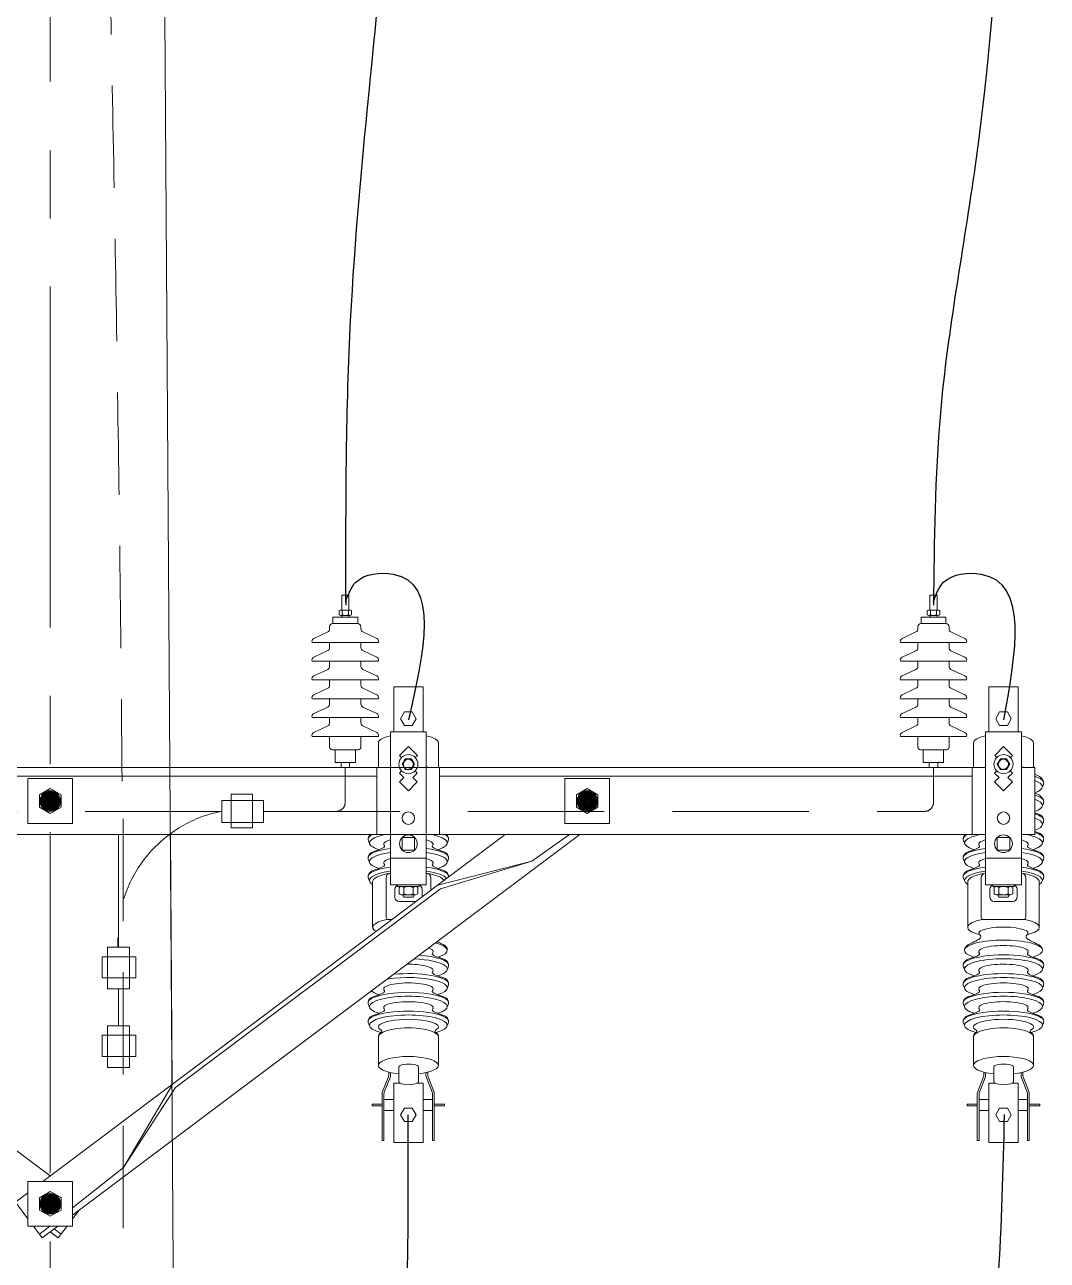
# Model space of a CAD drawing. Header units: millimetres. Extents: x 330554 to 656471, y 11007 to 130943.
# Drawn here: x 387454 to 388597, y 96923 to 98303 of the extents above; entities that cross this region are included whole.
import ezdxf

# ---------------------------------------------------------------- set-up
doc = ezdxf.new("R2010")
doc.units = ezdxf.units.MM
doc.header["$LTSCALE"] = 6
doc.linetypes.add('CENTER', pattern=[50.8, 31.75, -6.35, 6.35, -6.35])
doc.linetypes.add('DASHED', pattern=[19.05, 12.7, -6.35])
for name, color, linetype, lineweight in [('Co ban', 3, 'Continuous', 13), ('Duong day', 5, 'Continuous', 30), ('Net 0.15', 140, 'Continuous', 15), ('Truc', 6, 'Continuous', 9)]:
    doc.layers.add(name, color=color, linetype=linetype, lineweight=lineweight)

msp = doc.modelspace()

# ---------------------------------------------------------------- linework, layer by layer
at = {"layer": 'Co ban'}
for p, q in [((387866.677, 97563.275), (387866.678, 97513.069)), ((387899.537, 97563.275), (387866.677, 97563.275)), ((387899.537, 97513.069), (387899.537, 97563.275)), ((388531.627, 97563.289), (388531.627, 97513.083)), ((388564.486, 97563.289), (388531.627, 97563.289)), ((388564.486, 97513.083), (388564.486, 97563.289)), ((387874.447, 97527.812), (387878.777, 97535.312)), ((387878.777, 97535.312), (387887.437, 97535.312)), ((387887.437, 97535.312), (387891.767, 97527.812)), ((388539.396, 97527.826), (388543.726, 97535.326)), ((388543.726, 97535.326), (388552.387, 97535.326)), ((388552.387, 97535.326), (388556.717, 97527.826)), ((387878.777, 97520.312), (387874.447, 97527.812)), ((387887.437, 97520.312), (387878.777, 97520.312)), ((387891.767, 97527.812), (387887.437, 97520.312)), ((388543.726, 97520.326), (388539.396, 97527.826)), ((388552.387, 97520.326), (388543.726, 97520.326)), ((388556.717, 97527.826), (388552.387, 97520.326)), ((387863.107, 97513.069), (387903.107, 97513.07)), ((387863.107, 97513.069), (387903.107, 97513.07)), ((387863.107, 97507.069), (387863.107, 97513.069)), ((387863.108, 97446.197), (387863.107, 97512.164)), ((387903.107, 97513.07), (387903.107, 97507.07)), ((387903.107, 97512.164), (387903.107, 97497.572)), ((388528.057, 97513.083), (388568.057, 97513.083)), ((388528.057, 97513.083), (388568.057, 97513.083)), ((388528.057, 97507.083), (388528.057, 97513.083)), ((388528.057, 97446.211), (388528.057, 97512.177)), ((388568.057, 97513.083), (388568.057, 97507.083)), ((388568.057, 97512.177), (388568.057, 97497.585)), ((387849.607, 97500.69), (387849.608, 97473.298)), ((387883.217, 97496.574), (387873.318, 97486.674)), ((387893.117, 97486.675), (387883.217, 97496.574)), ((387903.109, 97342.164), (387903.107, 97497.572)), ((387916.607, 97500.69), (387916.608, 97473.298)), ((388514.557, 97500.703), (388514.557, 97473.312)), ((388548.167, 97496.588), (388538.267, 97486.688)), ((388558.066, 97486.688), (388548.167, 97496.588)), ((388568.057, 97342.177), (388568.057, 97497.585)), ((388581.557, 97500.703), (388581.557, 97473.312)), ((387873.318, 97486.674), (387875.525, 97484.468)), ((387876.179, 97476.976), (387879.643, 97482.976)), ((387879.644, 97470.976), (387876.179, 97476.976)), ((387879.643, 97482.976), (387886.572, 97482.976)), ((387886.572, 97482.976), (387890.036, 97476.976)), ((387890.036, 97476.976), (387886.572, 97470.976)), ((387890.799, 97484.357), (387893.117, 97486.675)), ((388538.267, 97486.688), (388540.474, 97484.482)), ((388541.128, 97476.99), (388544.592, 97482.99)), ((388544.592, 97470.99), (388541.128, 97476.99)), ((388544.592, 97482.99), (388551.521, 97482.99)), ((388551.521, 97482.99), (388554.985, 97476.99)), ((388554.985, 97476.99), (388551.521, 97470.99)), ((388555.748, 97484.37), (388558.066, 97486.688)), ((387875.57, 97469.438), (387873.208, 97467.076)), ((387873.208, 97467.076), (387878.158, 97462.127)), ((387878.158, 97462.127), (387873.208, 97457.177)), ((387886.572, 97470.976), (387879.644, 97470.976)), ((387888.058, 97462.127), (387893.007, 97467.077)), ((387893.007, 97457.177), (387888.058, 97462.127)), ((387893.007, 97467.077), (387890.645, 97469.439)), ((388540.519, 97469.452), (388538.157, 97467.09)), ((388538.157, 97467.09), (388543.107, 97462.141)), ((388543.107, 97462.141), (388538.157, 97457.191)), ((388551.521, 97470.99), (388544.592, 97470.99)), ((388553.006, 97462.141), (388557.956, 97467.09)), ((388557.956, 97457.191), (388553.006, 97462.141)), ((388557.956, 97467.09), (388555.594, 97469.452)), ((387873.208, 97457.177), (387883.108, 97447.278)), ((387883.108, 97447.278), (387893.007, 97457.177)), ((388538.157, 97457.191), (388548.057, 97447.291)), ((388548.057, 97447.291), (388557.956, 97457.191)), ((387863.108, 97446.197), (387863.109, 97342.164)), ((388528.057, 97446.211), (388528.057, 97342.177)), ((387890.108, 97395.071), (387876.108, 97395.071)), ((387876.108, 97395.071), (387876.108, 97381.071)), ((387890.108, 97381.071), (387890.108, 97395.071)), ((388555.057, 97395.085), (388541.057, 97395.085)), ((388541.057, 97395.085), (388541.057, 97381.085)), ((388555.057, 97381.085), (388555.057, 97395.085)), ((387876.108, 97381.071), (387890.108, 97381.071)), ((388541.057, 97381.085), (388555.057, 97381.085)), ((387903.108, 97372.164), (387863.108, 97372.164)), ((388568.057, 97372.177), (388528.057, 97372.177)), ((387858.109, 97307.07), (387858.109, 97350.07)), ((387908.109, 97350.07), (387908.109, 97335.921)), ((388523.057, 97307.084), (388523.057, 97350.084)), ((388573.057, 97350.084), (388573.057, 97307.084)), ((387843.129, 97295.059), (387843.129, 97345.222)), ((387903.109, 97342.164), (387863.109, 97342.164)), ((387867.815, 97337.056), (387867.815, 97328.728)), ((387871.109, 97342.164), (387895.109, 97342.164)), ((387871.109, 97340.164), (387871.109, 97342.164)), ((387895.109, 97340.164), (387871.109, 97340.164)), ((387872.716, 97339.257), (387872.717, 97332.07)), ((387893.403, 97342.057), (387872.815, 97342.057)), ((387890.903, 97340.164), (387875.315, 97340.164)), ((387877.913, 97339.257), (387877.913, 97332.071)), ((387888.305, 97339.257), (387888.305, 97332.071)), ((387893.501, 97339.257), (387893.501, 97332.071)), ((387895.109, 97342.164), (387895.109, 97340.164)), ((387898.403, 97328.728), (387898.403, 97337.057)), ((388508.077, 97295.073), (388508.077, 97345.236)), ((388568.057, 97342.177), (388528.057, 97342.177)), ((388532.763, 97337.07), (388532.763, 97328.741)), ((388536.057, 97342.177), (388560.057, 97342.177)), ((388536.057, 97340.177), (388536.057, 97342.177)), ((388560.057, 97340.177), (388536.057, 97340.177)), ((388537.664, 97339.271), (388537.664, 97332.084)), ((388558.35, 97342.07), (388537.763, 97342.07)), ((388555.851, 97340.177), (388540.262, 97340.177)), ((388542.86, 97339.271), (388542.86, 97332.084)), ((388553.253, 97339.271), (388553.253, 97332.084)), ((388558.449, 97339.271), (388558.449, 97332.084)), ((388560.057, 97342.177), (388560.057, 97340.177)), ((388563.35, 97328.741), (388563.35, 97337.07)), ((388588.036, 97295.073), (388588.036, 97346.039)), ((387867.815, 97330.69), (387867.815, 97328.728)), ((387872.815, 97323.728), (387891.851, 97323.728)), ((387890.903, 97331.164), (387875.315, 97331.164)), ((387877.109, 97329.755), (387877.109, 97331.164)), ((387877.109, 97329.755), (387878.309, 97328.555)), ((387887.909, 97328.555), (387878.309, 97328.555)), ((387889.109, 97329.755), (387887.909, 97328.555)), ((387889.109, 97331.164), (387889.109, 97329.755)), ((387898.403, 97328.728), (387898.403, 97330.69)), ((388532.763, 97330.703), (388532.763, 97328.741)), ((388537.763, 97323.741), (388558.35, 97323.741)), ((388555.851, 97331.177), (388540.262, 97331.177)), ((388542.057, 97329.769), (388542.057, 97331.177)), ((388542.057, 97329.769), (388543.257, 97328.569)), ((388552.857, 97328.569), (388543.257, 97328.569)), ((388554.057, 97329.769), (388552.857, 97328.569)), ((388554.057, 97331.177), (388554.057, 97329.769)), ((388563.35, 97328.741), (388563.35, 97330.703)), ((387865.005, 97303.592), (387859.516, 97303.592)), ((388571.649, 97303.606), (388524.464, 97303.606)), ((387849.61, 97172.367), (387849.61, 97140.459)), ((387916.61, 97172.368), (387916.61, 97140.46)), ((388514.557, 97172.381), (388514.557, 97140.473)), ((388581.557, 97172.381), (388581.557, 97140.473)), ((387863.112, 97132.353), (387861.117, 97132.819)), ((387861.117, 97132.819), (387861.117, 97129.57)), ((387863.112, 97129.571), (387863.112, 97132.353)), ((387872.339, 97122.085), (387872.339, 97138.837)), ((387894.261, 97138.837), (387894.261, 97122.085)), ((387902.728, 97132.353), (387904.723, 97132.819)), ((387902.728, 97129.572), (387902.728, 97132.353)), ((387904.723, 97132.819), (387904.723, 97129.571)), ((388528.059, 97132.367), (388526.063, 97132.833)), ((388526.063, 97132.833), (388526.063, 97129.584)), ((388528.059, 97129.585), (388528.059, 97132.367)), ((388537.285, 97122.099), (388537.285, 97138.851)), ((388559.207, 97138.851), (388559.207, 97122.099)), ((388567.674, 97132.367), (388569.669, 97132.833)), ((388567.674, 97129.585), (388567.674, 97132.367)), ((388569.669, 97132.833), (388569.669, 97129.584)), ((387860.767, 97127.732), (387854.333, 97111.463)), ((387856.189, 97110.728), (387862.622, 97126.997)), ((387866.681, 97120.748), (387866.681, 97054.402)), ((387873.373, 97120.748), (387866.681, 97120.748)), ((387899.54, 97120.748), (387893.227, 97120.748)), ((387899.541, 97054.402), (387899.54, 97120.748)), ((387909.652, 97110.729), (387903.218, 97126.997)), ((387905.074, 97127.732), (387911.507, 97111.464)), ((388525.713, 97127.746), (388519.279, 97111.477)), ((388521.134, 97110.742), (388527.568, 97127.011)), ((388531.627, 97120.762), (388531.627, 97054.416)), ((388538.319, 97120.762), (388531.627, 97120.762)), ((388564.486, 97120.762), (388558.173, 97120.762)), ((388564.486, 97054.416), (388564.486, 97120.762)), ((388574.598, 97110.742), (388568.164, 97127.011)), ((388570.02, 97127.746), (388576.453, 97111.477)), ((387853.843, 97108.889), (387853.843, 97056.716)), ((387855.839, 97056.716), (387855.838, 97108.89)), ((387855.838, 97102.555), (387866.681, 97102.555)), ((387855.838, 97090.099), (387855.838, 97102.555)), ((387910.002, 97102.555), (387899.54, 97102.555)), ((387910.003, 97056.716), (387910.002, 97108.89)), ((387910.003, 97090.099), (387910.002, 97102.555)), ((387911.998, 97108.889), (387911.998, 97056.716)), ((388518.789, 97108.903), (388518.789, 97056.73)), ((388520.784, 97056.73), (388520.784, 97108.904)), ((388520.784, 97102.569), (388531.627, 97102.569)), ((388520.784, 97090.113), (388520.784, 97102.569)), ((388574.948, 97102.569), (388564.486, 97102.569)), ((388574.948, 97056.73), (388574.948, 97108.904)), ((388574.948, 97090.113), (388574.948, 97102.569)), ((388576.944, 97108.903), (388576.944, 97056.73)), ((387842.617, 97095.33), (387842.617, 97097.323)), ((387842.617, 97097.323), (387853.843, 97097.323)), ((387853.843, 97095.33), (387842.617, 97095.33)), ((387866.681, 97090.099), (387855.838, 97090.099)), ((387874.451, 97085.285), (387878.781, 97092.785)), ((387878.781, 97092.785), (387887.441, 97092.785)), ((387887.441, 97092.785), (387891.771, 97085.285)), ((387899.541, 97090.099), (387910.003, 97090.099)), ((387923.604, 97097.324), (387911.998, 97097.324)), ((387911.998, 97095.331), (387923.604, 97095.331)), ((387923.604, 97095.331), (387923.604, 97097.324)), ((388507.563, 97095.344), (388507.563, 97097.337)), ((388507.563, 97097.337), (388518.789, 97097.337)), ((388518.789, 97095.344), (388507.563, 97095.344)), ((388531.627, 97090.113), (388520.784, 97090.113)), ((388539.396, 97085.299), (388543.726, 97092.799)), ((388543.726, 97092.799), (388552.387, 97092.799)), ((388552.387, 97092.799), (388556.717, 97085.299)), ((388564.486, 97090.113), (388574.948, 97090.113)), ((388588.55, 97097.337), (388576.944, 97097.337)), ((388576.944, 97095.344), (388588.55, 97095.344)), ((388588.55, 97095.344), (388588.55, 97097.337)), ((387878.781, 97077.785), (387874.451, 97085.285)), ((387887.441, 97077.785), (387878.781, 97077.785)), ((387891.771, 97085.285), (387887.441, 97077.785)), ((388543.726, 97077.799), (388539.396, 97085.299)), ((388552.387, 97077.799), (388543.726, 97077.799)), ((388556.717, 97085.299), (388552.387, 97077.799)), ((387853.843, 97056.716), (387855.839, 97056.716)), ((387866.681, 97054.402), (387899.541, 97054.402)), ((387911.998, 97056.716), (387910.003, 97056.716)), ((388518.789, 97056.73), (388520.784, 97056.73)), ((388531.627, 97054.416), (388564.486, 97054.416)), ((388576.944, 97056.73), (388574.948, 97056.73))]:
    msp.add_line(p, q, dxfattribs=at)
for points in [[(387816.546, 97649.175), (387816.546, 97665.921), (387808.602, 97665.921), (387808.602, 97649.175)], [(388473.82, 97649.173), (388473.82, 97665.918), (388465.876, 97665.918), (388465.876, 97649.173)], [(387826.455, 97634.089), (387826.455, 97641.366), (387798.693, 97641.366), (387798.693, 97634.089)], [(387817.77, 97649.175), (387807.378, 97649.175)], [(387817.77, 97643.175), (387807.378, 97643.175)], [(387808.602, 97643.175), (387808.602, 97641.366), (387816.546, 97641.366), (387816.546, 97643.175)], [(387809.11, 97643.71), (387809.11, 97648.641)], [(387816.038, 97643.71), (387816.038, 97648.641)], [(388483.729, 97634.086), (388483.729, 97641.364), (388455.967, 97641.364), (388455.967, 97634.086)], [(388475.044, 97649.173), (388464.652, 97649.173)], [(388475.044, 97643.173), (388464.652, 97643.173)], [(388465.876, 97643.173), (388465.876, 97641.364), (388473.82, 97641.364), (388473.82, 97643.173)], [(388466.384, 97643.707), (388466.384, 97648.638)], [(388473.312, 97643.707), (388473.312, 97648.638)], [(387798.089, 97493.116), (387798.727, 97493.116)], [(388455.362, 97493.113), (388456, 97493.113)], [(387375.571, 97463.657), (387847.954, 97463.657)], [(388528.057, 97473.312), (387375.636, 97473.312)], [(387847.916, 97473.315), (387847.916, 97398.315)], [(387847.954, 97473.312), (387847.954, 97398.312)], [(387917.954, 97473.312), (387917.954, 97398.312)], [(387917.954, 97463.657), (388513.057, 97463.657)], [(387917.997, 97473.315), (387917.998, 97398.315)], [(388513.057, 97398.312), (388513.057, 97473.312)], [(388568.057, 97398.329), (388582.946, 97398.329), (388582.946, 97473.329), (388568.057, 97473.329)], [(387482.946, 97017.062), (386974.59, 97398.329)], [(387375.134, 97398.312), (388528.057, 97398.312)], [(387474.613, 97010.812), (387991.302, 97398.329)], [(388074.635, 97398.329), (387507.946, 96973.312)], [(388063.118, 97398.329), (388020.934, 97368.495)], [(387915.946, 97341.812), (388020.934, 97368.495), (387918.946, 97337.812), (387622.946, 97115.812), (387564.934, 97026.495), (387619.946, 97119.812)], [(387507.946, 96981.212), (387564.934, 97026.495)], [(387457.946, 96969.145), (387443.946, 96987.812), (387457.946, 96998.312)], [(387507.946, 96969.145), (387515.089, 96978.669)], [(387491.279, 96960.812), (387473.946, 96947.812), (387464.196, 96960.812)], [(387470.946, 96951.812), (387482.272, 96960.812)], [(387482.946, 96954.562), (387491.946, 96947.812), (387501.696, 96960.812)], [(387494.946, 96951.812), (387487.339, 96957.857)]]:
    msp.add_lwpolyline(points, dxfattribs=at)
for points in [[(387805.646, 97643.71, 0.30850374), (387809.11, 97643.71, 0.15425187), (387816.038, 97643.71, 0.30850374), (387819.502, 97643.71), (387819.502, 97648.641, 0.30850374), (387816.038, 97648.641, 0.15425187), (387809.11, 97648.641, 0.30850374), (387805.646, 97648.641)], [(388462.92, 97643.707, 0.30850374), (388466.384, 97643.707, 0.15425187), (388473.312, 97643.707, 0.30850374), (388476.776, 97643.707), (388476.776, 97648.638, 0.30850374), (388473.312, 97648.638, 0.15425187), (388466.384, 97648.638, 0.30850374), (388462.92, 97648.638)], [(387826.455, 97634.089, -0.41421356), (387830.055, 97630.489), (387830.055, 97628.062, 0.29147342), (387832.134, 97624.799), (387847.695, 97617.543, -0.38547249), (387849.571, 97613.089), (387775.577, 97613.088, -0.38547249), (387777.453, 97617.542), (387793.014, 97624.799, 0.29147342), (387795.093, 97628.062), (387795.093, 97630.489, -0.41421356), (387798.693, 97634.089)], [(388483.729, 97634.086, -0.41421356), (388487.329, 97630.486), (388487.329, 97628.059, 0.29147342), (388489.408, 97624.796), (388504.97, 97617.54, -0.38547249), (388506.845, 97613.086), (388432.851, 97613.086, -0.38547249), (388434.727, 97617.54), (388450.288, 97624.796, 0.29147342), (388452.367, 97628.059), (388452.367, 97630.486, -0.41421356), (388455.967, 97634.086)], [(387827.062, 97493.116, 0.41421356), (387830.062, 97496.116), (387830.061, 97508.089), (387795.088, 97508.089), (387795.089, 97496.116, 0.41421356), (387798.089, 97493.116)], [(388484.335, 97493.113, 0.41421356), (388487.335, 97496.113), (388487.335, 97508.086), (388452.362, 97508.086), (388452.362, 97496.113, 0.41421356), (388455.362, 97493.113)]]:
    msp.add_lwpolyline(points, format="xyb", close=True, dxfattribs=at)
for points in [[(387830.055, 97613.089), (387830.055, 97607.062, 0.29147342), (387832.134, 97603.799), (387847.696, 97596.543, -0.38547249), (387849.572, 97592.089), (387775.577, 97592.088, -0.38547249), (387777.453, 97596.542), (387793.014, 97603.799, 0.29147342), (387795.093, 97607.062), (387795.093, 97613.089)], [(388487.329, 97613.086), (388487.329, 97607.059, 0.29147342), (388489.408, 97603.796), (388504.97, 97596.54, -0.38547249), (388506.845, 97592.086), (388432.851, 97592.086, -0.38547249), (388434.727, 97596.54), (388450.288, 97603.796, 0.29147342), (388452.367, 97607.059), (388452.367, 97613.086)], [(387830.056, 97592.089), (387830.056, 97586.062, 0.29147342), (387832.134, 97582.799), (387847.696, 97575.543, -0.38547249), (387849.572, 97571.089), (387775.577, 97571.088, -0.38547249), (387777.453, 97575.542), (387793.014, 97582.799, 0.29147342), (387795.093, 97586.062), (387795.093, 97592.089)], [(388487.329, 97592.086), (388487.329, 97586.059, 0.29147342), (388489.408, 97582.796), (388504.97, 97575.54, -0.38547249), (388506.845, 97571.086), (388432.851, 97571.086, -0.38547249), (388434.727, 97575.54), (388450.288, 97582.796, 0.29147342), (388452.367, 97586.059), (388452.367, 97592.086)], [(387830.056, 97571.089), (387830.056, 97565.062, 0.29147342), (387832.134, 97561.799), (387847.696, 97554.543, -0.38547249), (387849.572, 97550.089), (387775.577, 97550.088, -0.38547249), (387777.453, 97554.542), (387793.015, 97561.799, 0.29147342), (387795.093, 97565.062), (387795.093, 97571.089)], [(388487.329, 97571.086), (388487.329, 97565.059, 0.29147342), (388489.408, 97561.796), (388504.97, 97554.54, -0.38547249), (388506.845, 97550.086), (388432.851, 97550.086, -0.38547249), (388434.727, 97554.54), (388450.288, 97561.796, 0.29147342), (388452.367, 97565.059), (388452.367, 97571.086)], [(387830.056, 97550.089), (387830.056, 97544.062, 0.29147342), (387832.135, 97540.799), (387847.696, 97533.543, -0.38547249), (387849.572, 97529.089), (387775.578, 97529.088, -0.38547249), (387777.453, 97533.542), (387793.015, 97540.799, 0.29147342), (387795.093, 97544.062), (387795.093, 97550.089)], [(388487.329, 97550.086), (388487.329, 97544.059, 0.29147342), (388489.408, 97540.796), (388504.97, 97533.54, -0.38547249), (388506.845, 97529.086), (388432.851, 97529.086, -0.38547249), (388434.727, 97533.54), (388450.288, 97540.796, 0.29147342), (388452.367, 97544.059), (388452.367, 97550.086)], [(387830.056, 97529.089), (387830.056, 97523.062, 0.29147342), (387832.135, 97519.799), (387847.696, 97512.543, -0.38547249), (387849.572, 97508.089), (387775.578, 97508.088, -0.38547249), (387777.453, 97512.542), (387793.015, 97519.799, 0.29147342), (387795.094, 97523.062), (387795.093, 97529.089)], [(388487.329, 97529.086), (388487.329, 97523.059, 0.29147342), (388489.408, 97519.796), (388504.97, 97512.54, -0.38547249), (388506.845, 97508.086), (388432.851, 97508.086, -0.38547249), (388434.727, 97512.54), (388450.288, 97519.796, 0.29147342), (388452.367, 97523.059), (388452.367, 97529.086)]]:
    msp.add_lwpolyline(points, format="xyb", dxfattribs=at)
for points in [[(387801.202, 97478.777), (387823.949, 97478.777), (387823.949, 97493.116), (387801.201, 97493.116)], [(388458.475, 97478.774), (388481.222, 97478.774), (388481.222, 97493.113), (388458.475, 97493.113)], [(387807.815, 97473.314), (387817.335, 97473.315), (387817.335, 97478.777), (387807.815, 97478.777)], [(388465.088, 97473.312), (388474.608, 97473.312), (388474.608, 97478.774), (388465.088, 97478.774)], [(387507.946, 97410.812), (387457.946, 97410.812), (387457.946, 97460.812), (387507.946, 97460.812)], [(388057.946, 97410.829), (388107.946, 97410.829), (388107.946, 97460.829), (388057.946, 97460.829)], [(387482.946, 97449.668), (387494.946, 97442.74), (387494.946, 97428.884), (387482.946, 97421.955), (387470.946, 97428.884), (387470.946, 97442.74)], [(388082.946, 97449.685), (388070.946, 97442.757), (388070.946, 97428.901), (388082.946, 97421.972), (388094.946, 97428.901), (388094.946, 97442.757)], [(387674.502, 97436.552), (387721.042, 97436.552), (387721.042, 97411.91), (387674.502, 97411.91)], [(387708.729, 97405.993), (387708.729, 97443.543), (387685.046, 97443.543), (387685.046, 97405.993)], [(387571.563, 97272.472), (387571.563, 97225.932), (387546.92, 97225.932), (387546.92, 97272.472)], [(387541.003, 97238.245), (387578.553, 97238.245), (387578.553, 97261.927), (387541.003, 97261.927)], [(387571.563, 97184.824), (387571.563, 97138.284), (387546.92, 97138.284), (387546.92, 97184.824)], [(387541.003, 97150.598), (387578.553, 97150.598), (387578.553, 97174.28), (387541.003, 97174.28)], [(387457.946, 96960.829), (387507.946, 96960.829), (387507.946, 97010.829), (387457.946, 97010.829)], [(387457.946, 96960.812), (387507.946, 96960.812), (387507.946, 97010.812), (387457.946, 97010.812)], [(387482.946, 96999.685), (387470.946, 96992.757), (387470.946, 96978.901), (387482.946, 96971.972), (387494.946, 96978.901), (387494.946, 96992.757)], [(387482.946, 96999.668), (387470.946, 96992.74), (387470.946, 96978.884), (387482.946, 96971.955), (387494.946, 96978.884), (387494.946, 96992.74)]]:
    msp.add_lwpolyline(points, close=True, dxfattribs=at)
at = {"layer": 'Co ban', "const_width": 10.75}
for points in [[(387477.321, 97435.812, 1), (387488.571, 97435.812, 1)], [(387477.329, 97435.795, 1), (387488.579, 97435.795, 1)], [(388077.321, 97435.829, 1), (388088.571, 97435.829, 1)], [(388088.571, 97435.812, -1), (388077.321, 97435.812, -1)], [(387477.321, 96985.829, 1), (387488.571, 96985.829, 1)], [(387477.321, 96985.812, 1), (387488.571, 96985.812, 1)], [(387477.321, 96985.812, 1), (387488.571, 96985.812, 1)]]:
    msp.add_lwpolyline(points, format="xyb", close=True, dxfattribs=at)
at = {"layer": 'Co ban'}
for centre, radius in [((387883.108, 97476.976), 10.66), ((387883.108, 97476.976), 6), ((388548.057, 97476.99), 10.66), ((388548.057, 97476.99), 6), ((387482.946, 97435.812), 11.532), ((388082.946, 97435.829), 11.532), ((387883.108, 97416.655), 7), ((388548.057, 97416.668), 7), ((387883.108, 97388.071), 9.899), ((388548.057, 97388.085), 9.899), ((387482.946, 96985.829), 11.532), ((387482.946, 96985.812), 11.532)]:
    msp.add_circle(centre, radius, dxfattribs=at)
for centre, radius, start, end in [((387883.108, 97476.976), 5.534, 270.000462, 180.000462), ((388548.057, 97476.99), 5.534, 270, 180), ((387863.109, 97350.07), 5, 90.000462, 180.000462), ((387903.109, 97350.07), 5, 0.000462, 90.000462), ((388528.057, 97350.084), 5, 90, 180), ((388568.057, 97350.084), 5, 0, 90), ((387872.815, 97337.057), 5, 90.000462, 180.000462), ((387875.315, 97335.989), 4.175, 51.516104, 128.484819), ((387883.109, 97324.824), 15.339, 70.200094, 109.800829), ((387890.903, 97335.989), 4.175, 51.516104, 128.484819), ((387893.403, 97337.057), 5, 0.000462, 90.000462), ((388537.763, 97337.07), 5, 90, 180), ((388540.262, 97336.002), 4.175, 51.515643, 128.484357), ((388548.057, 97324.838), 15.339, 70.199633, 109.800367), ((388555.851, 97336.002), 4.175, 51.515643, 128.484357), ((388558.35, 97337.07), 5, 0, 90), ((387872.815, 97328.728), 5, 180.000462, 270.000462), ((387875.315, 97335.339), 4.175, 231.516104, 308.484819), ((387883.109, 97346.503), 15.339, 250.200094, 289.800829), ((387890.903, 97335.339), 4.175, 231.516104, 308.484819), ((387893.403, 97328.728), 5, 359.003167, 0.000462), ((388537.763, 97328.741), 5, 180, 270), ((388540.262, 97335.352), 4.175, 231.515643, 308.484357), ((388548.057, 97346.517), 15.339, 250.199633, 289.800367), ((388555.851, 97335.352), 4.175, 231.515643, 308.484357), ((388558.35, 97328.741), 5, 270, 0), ((387863.109, 97307.07), 5, 180.000462, 224.063669), ((388528.057, 97307.084), 5, 180, 224.063208), ((388568.057, 97307.084), 5, 315.936792, 0), ((387856.117, 97129.57), 5, 338.423476, 0.000462), ((387856.112, 97129.571), 7, 338.423476, 0.000462), ((387909.728, 97129.572), 7, 180.000462, 201.577447), ((387909.723, 97129.571), 5, 180.000462, 201.577447), ((388521.063, 97129.584), 5, 338.423015, 0), ((388521.059, 97129.585), 7, 338.423015, 0), ((388574.674, 97129.585), 7, 180, 201.576985), ((388574.669, 97129.584), 5, 180, 201.576985), ((387860.843, 97108.889), 7, 158.423476, 180.000462), ((387860.838, 97108.89), 5, 158.423476, 180.000462), ((387905.002, 97108.89), 5, 0.000462, 21.577447), ((387904.998, 97108.889), 7, 0.000462, 21.577447), ((388525.789, 97108.903), 7, 158.423015, 180), ((388525.784, 97108.904), 5, 158.423015, 180), ((388569.948, 97108.904), 5, 0, 21.576985), ((388569.944, 97108.903), 7, 0, 21.576985)]:
    msp.add_arc(centre, radius, start, end, dxfattribs=at)
for centre, major_axis, ratio, start_param in [((387883.107, 97500.69), (-33.5, 0), 0.29850746, 5.35216394), ((388548.057, 97500.703), (-33.5, 0), 0.29850746, 5.35216394), ((387883.3, 97122.085), (10.961, 0), 0.28759509, 3.14159265), ((388548.246, 97122.099), (10.961, 0), 0.28759509, 3.14159265)]:
    msp.add_ellipse(centre, major_axis=major_axis, ratio=ratio, start_param=start_param, end_param=6.28318531, dxfattribs=at)
at = {"layer": 'Co ban', "extrusion": (0, 0, -1)}
for centre, major_axis, ratio, start_param, end_param in [((387883.107, 97500.69), (33.5, 0), 0.29850746, 5.35216394, 6.28318531), ((388548.057, 97500.703), (33.5, 0), 0.29850746, 5.35216394, 6.28318531), ((387883.108, 97466.066), (33.5, 0), 0.29850746, 5.35216394, 5.47474841), ((388548.057, 97466.08), (33.5, 0), 0.29850746, 5.35216394, 5.47474841), ((388548.057, 97456.196), (45, 0), 0.25555556, 5.60351149, 6.28318531), ((388548.057, 97451.813), (43.5, 0), 0.26436782, 5.64738666, 6.91898395), ((388548.057, 97435.278), (45, 0), 0.25555556, 5.60351149, 6.28318531), ((388548.057, 97430.895), (43.5, 0), 0.26436782, 5.64738666, 6.91898395), ((388548.057, 97414.36), (45, 0), 0.25555556, 5.60351149, 6.28318531), ((388548.057, 97409.977), (43.5, 0), 0.26436782, 5.64738666, 6.91898395), ((387883.108, 97393.429), (45, 0), 0.25555556, 3.14159265, 3.5788162), ((387883.108, 97389.045), (43.5, 0), 0.26436782, 2.4221148, 4.07659179), ((387883.108, 97387.99), (27.5, 0), 0.23636364, 3.14159265, 3.89804904), ((387883.108, 97387.99), (27.5, 0), 0.23636364, 5.52672892, 6.28318531), ((387883.108, 97389.045), (43.5, 0), 0.26436782, 5.34818617, 7.00266316), ((387883.108, 97393.429), (45, 0), 0.25555556, 5.8443358, 6.28318531), ((388548.057, 97393.442), (45, 0), 0.25555556, 3.14159265, 3.5788162), ((388548.057, 97389.059), (43.5, 0), 0.26436782, 2.4221148, 4.07659179), ((388548.057, 97388.004), (27.5, 0), 0.23636364, 3.14159265, 3.89804904), ((388548.057, 97388.004), (27.5, 0), 0.23636364, 5.52672892, 6.28318531), ((388548.057, 97389.059), (43.5, 0), 0.26436782, 5.34818617, 7.00266316), ((388548.057, 97393.442), (45, 0), 0.25555556, 5.60351149, 6.28318531), ((387883.109, 97368.127), (43.5, 0), 0.26436782, 2.4221148, 4.23465267), ((387883.108, 97372.511), (45, 0), 0.25555556, 3.14159265, 4.25183499), ((387883.108, 97372.511), (45, 0), 0.25555556, 5.17294297, 6.28318531), ((387883.109, 97368.127), (43.5, 0), 0.26436782, 5.19012529, 7.00266316), ((388548.057, 97368.141), (43.5, 0), 0.26436782, 2.4221148, 4.23465267), ((388548.057, 97372.525), (45, 0), 0.25555556, 3.14159265, 4.25183499), ((388548.057, 97372.525), (45, 0), 0.25555556, 5.17294297, 6.28318531), ((388548.057, 97368.141), (43.5, 0), 0.26436782, 5.19012529, 7.00266316), ((387883.109, 97367.072), (27.5, 0), 0.23636364, 3.14159265, 3.89804904), ((387883.109, 97367.072), (27.5, 0), 0.23636364, 5.52672892, 6.28318531), ((388548.057, 97367.086), (27.5, 0), 0.23636364, 3.14159265, 3.89804904), ((388548.057, 97367.086), (27.5, 0), 0.23636364, 5.52672892, 6.28318531), ((387883.109, 97347.209), (43.5, 0), 0.26436782, 2.73652563, 4.23465267), ((387883.109, 97351.593), (45, 0), 0.25555556, 3.14159265, 4.25183499), ((387883.109, 97345.676), (40, 0), 0.275, 3.10981504, 4.1887902), ((387883.109, 97351.593), (45, 0), 0.25555556, 5.17294297, 6.28318531), ((387883.109, 97347.209), (43.5, 0), 0.26436782, 5.19012529, 6.10315476), ((387883.109, 97345.676), (40, 0), 0.275, 5.23598776, 6.16580105), ((388548.057, 97347.223), (43.5, 0), 0.26436782, 2.73652563, 4.23465267), ((388548.057, 97351.607), (45, 0), 0.25555556, 3.14159265, 4.25183499), ((388548.057, 97345.69), (40, 0), 0.275, 3.10981504, 4.1887902), ((388548.057, 97351.607), (45, 0), 0.25555556, 5.17294297, 6.28318531), ((388548.057, 97347.223), (43.5, 0), 0.26436782, 5.19012529, 6.68825233), ((388548.057, 97345.69), (40, 0), 0.275, 5.23598776, 6.31496292), ((387883.109, 97294.71), (39.973, 0), 0.27533574, 2.70268023, 4.08101872), ((388548.057, 97294.723), (39.973, 0), 0.27533574, 2.30766621, 4.08101872), ((388548.057, 97288.073), (27.5, 0), 0.25454545, 2.92558649, 6.49919147), ((388548.057, 97294.723), (39.973, 0), 0.27533574, 5.34375924, 7.11711175), ((388548.057, 97269.014), (43.5, 0), 0.26436782, 2.4221148, 7.00266316), ((387883.109, 97267.945), (27.5, 0), 0.23636364, 5.67860579, 6.28318531), ((387883.109, 97269), (43.5, 0), 0.26436782, 5.47838689, 7.00266316), ((388548.057, 97267.959), (27.5, 0), 0.23636364, 3.14159265, 6.28318531), ((387883.109, 97247.027), (27.5, 0), 0.23636364, 4.65641814, 6.28318531), ((387883.109, 97248.082), (43.5, 0), 0.26436782, 4.85965255, 7.00266316), ((387883.109, 97252.466), (45, 0), 0.25555556, 4.97891242, 6.28318531), ((388548.057, 97248.096), (43.5, 0), 0.26436782, 2.4221148, 7.00266316), ((388548.057, 97252.48), (45, 0), 0.25555556, 3.14159265, 6.28318531), ((388548.057, 97247.041), (27.5, 0), 0.23636364, 3.14159265, 6.28318531), ((387883.11, 97227.165), (43.5, 0), 0.26436782, 4.13201973, 7.00266316), ((387883.11, 97231.548), (45, 0), 0.25555556, 4.33516837, 6.28318531), ((388548.057, 97227.178), (43.5, 0), 0.26436782, 2.4221148, 7.00266316), ((388548.057, 97231.562), (45, 0), 0.25555556, 3.14159265, 6.28318531), ((387883.11, 97226.109), (27.5, 0), 0.23636364, 3.14159265, 6.28318531), ((388548.057, 97226.123), (27.5, 0), 0.23636364, 3.14159265, 6.28318531), ((387883.11, 97206.247), (43.5, 0), 0.26436782, 2.4221148, 7.00266316), ((387883.11, 97210.63), (45, 0), 0.25555556, 3.14159265, 6.28318531), ((387883.11, 97227.165), (43.5, 0), 0.26436782, 2.4221148, 2.82894905), ((388548.057, 97206.26), (43.5, 0), 0.26436782, 2.4221148, 7.00266316), ((388548.057, 97210.644), (45, 0), 0.25555556, 3.14159265, 6.28318531), ((387883.11, 97189.712), (45, 0), 0.25555556, 3.14159265, 6.28318531), ((387883.11, 97205.191), (27.5, 0), 0.23636364, 3.14159265, 6.28318531), ((388548.057, 97189.726), (45, 0), 0.25555556, 3.14159265, 6.28318531), ((388548.057, 97205.205), (27.5, 0), 0.23636364, 3.14159265, 6.28318531), ((387883.11, 97185.329), (43.5, 0), 0.26436782, 2.35980866, 7.06496931), ((387883.11, 97183.487), (33.5, 0), 0.25373134, 2.83688433, 6.58789363), ((388548.057, 97185.342), (43.5, 0), 0.26436782, 2.35980866, 7.06496931), ((388548.057, 97183.5), (33.5, 0), 0.25373134, 2.83688433, 6.58789363), ((387883.11, 97172.367), (33.5, 0), 0.29850746, 3.14159265, 6.28318531), ((388548.057, 97172.381), (33.5, 0), 0.29850746, 3.14159265, 6.28318531), ((387883.11, 97140.459), (33.5, 0), 0.29850746, 1.89815558, 7.51466013), ((388548.057, 97140.473), (33.5, 0), 0.29850746, 1.89815558, 7.51466013), ((387883.3, 97138.837), (10.961, 0), 0.28759509, 3.14159265, 6.28318531), ((388548.246, 97138.851), (10.961, 0), 0.28759509, 3.14159265, 6.28318531)]:
    msp.add_ellipse(centre, major_axis=major_axis, ratio=ratio, start_param=start_param, end_param=end_param, dxfattribs=at)
at = {"layer": 'Co ban'}
for points, knots in [([(388583.057, 97465.792), (388583.154, 97465.752), (388587.354, 97464.053), (388590.913, 97462.084), (388593.713, 97455.829), (388592.33, 97453.254), (388591.557, 97451.813)], [13.61565386, 13.61565386, 13.61565386, 13.61565386, 13.86164604, 24.27749077, 27.92630075, 32.55932934, 32.55932934, 32.55932934, 32.55932934]), ([(388583.057, 97444.874), (388583.154, 97444.834), (388587.354, 97443.135), (388590.913, 97441.166), (388593.713, 97434.911), (388592.33, 97432.336), (388591.557, 97430.895)], [13.61565386, 13.61565386, 13.61565386, 13.61565386, 13.86164604, 24.27749077, 27.92630075, 32.55932934, 32.55932934, 32.55932934, 32.55932934]), ([(388583.057, 97422.522), (388587.688, 97420.988), (388591.742, 97420.009), (388593.453, 97413.48), (388592.328, 97411.401), (388591.557, 97409.977)], [11.17873237, 11.17873237, 11.17873237, 11.17873237, 23.47047705, 25.60188785, 30.23491644, 30.23491644, 30.23491644, 30.23491644]), ([(387840.542, 97398.298), (387839.699, 97397.583), (387838.671, 97396.208), (387837.712, 97392.548), (387838.837, 97390.469), (387839.608, 97389.045)], [19.55264154, 19.55264154, 19.55264154, 19.55264154, 23.47047705, 25.60188785, 30.23491644, 30.23491644, 30.23491644, 30.23491644]), ([(387925.655, 97398.315), (387926.507, 97397.598), (387927.543, 97396.219), (387928.505, 97392.548), (387927.379, 97390.469), (387926.608, 97389.046)], [19.52162695, 19.52162695, 19.52162695, 19.52162695, 23.47047705, 25.60188785, 30.23491644, 30.23491644, 30.23491644, 30.23491644]), ([(388505.49, 97398.312), (388504.647, 97397.597), (388503.619, 97396.222), (388502.66, 97392.562), (388503.786, 97390.483), (388504.557, 97389.059)], [19.55264154, 19.55264154, 19.55264154, 19.55264154, 23.47047705, 25.60188785, 30.23491644, 30.23491644, 30.23491644, 30.23491644]), ([(388583.057, 97401.604), (388587.688, 97400.07), (388591.742, 97399.091), (388593.453, 97392.562), (388592.328, 97390.483), (388591.557, 97389.059)], [11.17873237, 11.17873237, 11.17873237, 11.17873237, 23.47047705, 25.60188785, 30.23491644, 30.23491644, 30.23491644, 30.23491644]), ([(387910.609, 97367.072), (387910.658, 97366.667), (387910.757, 97365.862), (387908.545, 97363.914), (387918.801, 97358.456), (387926.469, 97358.485), (387928.153, 97352.057), (387928.102, 97351.125), (387928.074, 97350.895)], [0, 0, 0, 0, 1.16439828, 2.3112819, 7.54963004, 23.47047705, 25.60188785, 26.31154301, 26.31154301, 26.31154301, 26.31154301]), ([(387915.291, 97278.807), (387916.878, 97278.004), (387920.707, 97276.211), (387926.331, 97273.349), (387926.557, 97269.815), (387926.609, 97269.001)], [11.66021798, 11.66021798, 11.66021798, 11.66021798, 17.13172743, 25.08062665, 27.45846638, 27.45846638, 27.45846638, 27.45846638]), ([(387851.153, 97180.936), (387852.716, 97179.807), (387853.693, 97178.838), (387853.248, 97177.922), (387851.234, 97176.612), (387849.61, 97174.616), (387849.611, 97173.399), (387849.61, 97171.911)], [5.96185018, 5.96185018, 5.96185018, 5.96185018, 7.02492763, 8.38998586, 9.41618036, 16.02065823, 16.55792139, 16.55792139, 16.55792139, 16.55792139]), ([(387915.067, 97180.937), (387913.505, 97179.807), (387912.527, 97178.839), (387912.972, 97177.922), (387914.986, 97176.612), (387916.61, 97174.617), (387916.609, 97173.399), (387916.61, 97171.911)], [5.96185018, 5.96185018, 5.96185018, 5.96185018, 7.02492763, 8.38998586, 9.41618036, 16.02065823, 16.55792139, 16.55792139, 16.55792139, 16.55792139]), ([(388516.1, 97180.95), (388517.662, 97179.821), (388518.64, 97178.852), (388518.195, 97177.935), (388516.181, 97176.626), (388514.557, 97174.63), (388514.557, 97173.413), (388514.557, 97171.925)], [5.96185018, 5.96185018, 5.96185018, 5.96185018, 7.02492763, 8.38998586, 9.41618036, 16.02065823, 16.55792139, 16.55792139, 16.55792139, 16.55792139]), ([(388580.013, 97180.95), (388578.451, 97179.821), (388577.473, 97178.852), (388577.918, 97177.935), (388579.932, 97176.626), (388581.557, 97174.63), (388581.556, 97173.413), (388581.557, 97171.925)], [5.96185018, 5.96185018, 5.96185018, 5.96185018, 7.02492763, 8.38998586, 9.41618036, 16.02065823, 16.55792139, 16.55792139, 16.55792139, 16.55792139])]:
    msp.add_open_spline(points, degree=3, knots=knots, dxfattribs=at)
for points in [[(387855.608, 97387.99), (387855.656, 97386.826), (387856.318, 97385.89), (387852.497, 97382.306), (387838.571, 97374.591), (387838.108, 97372.51), (387839.609, 97368.127)], [(387910.608, 97387.99), (387910.561, 97386.827), (387909.899, 97385.89), (387913.72, 97382.307), (387927.646, 97374.592), (387928.108, 97372.511), (387926.609, 97368.128)], [(388520.557, 97388.004), (388520.604, 97386.84), (388521.266, 97385.904), (388517.445, 97382.32), (388503.519, 97374.605), (388503.057, 97372.525), (388504.557, 97368.141)], [(388575.557, 97388.004), (388575.509, 97386.84), (388574.847, 97385.904), (388578.668, 97382.32), (388592.594, 97374.605), (388593.057, 97372.525), (388591.557, 97368.141)], [(387855.609, 97367.072), (387855.656, 97365.908), (387856.318, 97364.972), (387852.497, 97361.388), (387838.571, 97353.673), (387838.109, 97351.593), (387839.609, 97347.209)], [(388520.557, 97367.086), (388520.604, 97365.922), (388521.266, 97364.986), (388517.445, 97361.402), (388503.519, 97353.687), (388503.057, 97351.607), (388504.557, 97347.223)], [(388575.557, 97367.086), (388575.509, 97365.922), (388574.847, 97364.986), (388578.668, 97361.402), (388592.594, 97353.687), (388593.057, 97351.607), (388591.557, 97347.223)], [(388521.196, 97286.573), (388522.585, 97285.27), (388522.677, 97284.31), (388519.171, 97280.597), (388511.008, 97276.45), (388504.896, 97271.368), (388504.557, 97269.014)], [(388574.917, 97286.573), (388573.528, 97285.27), (388573.436, 97284.31), (388576.943, 97280.597), (388585.105, 97276.45), (388591.217, 97271.368), (388591.557, 97269.014)], [(387910.609, 97267.945), (387910.562, 97266.782), (387909.9, 97265.846), (387913.721, 97262.262), (387927.647, 97254.547), (387928.109, 97252.466), (387926.609, 97248.083)], [(388520.557, 97267.959), (388520.604, 97266.795), (388521.266, 97265.859), (388517.445, 97262.275), (388503.519, 97254.56), (388503.057, 97252.48), (388504.557, 97248.096)], [(388575.557, 97267.959), (388575.509, 97266.795), (388574.847, 97265.859), (388578.668, 97262.275), (388592.594, 97254.56), (388593.057, 97252.48), (388591.557, 97248.096)], [(387910.61, 97247.027), (387910.562, 97245.864), (387909.9, 97244.928), (387913.721, 97241.344), (387927.647, 97233.629), (387928.11, 97231.548), (387926.61, 97227.165)], [(388520.557, 97247.041), (388520.604, 97245.878), (388521.266, 97244.941), (388517.445, 97241.357), (388503.519, 97233.642), (388503.057, 97231.562), (388504.557, 97227.178)], [(388575.557, 97247.041), (388575.509, 97245.878), (388574.847, 97244.941), (388578.668, 97241.357), (388592.594, 97233.642), (388593.057, 97231.562), (388591.557, 97227.178)], [(387855.61, 97226.109), (387855.657, 97224.946), (387856.319, 97224.009), (387852.499, 97220.426), (387838.572, 97212.71), (387838.11, 97210.63), (387839.61, 97206.246)], [(387910.61, 97226.11), (387910.562, 97224.946), (387909.9, 97224.01), (387913.721, 97220.426), (387927.648, 97212.711), (387928.11, 97210.63), (387926.61, 97206.247)], [(388520.557, 97226.123), (388520.604, 97224.96), (388521.266, 97224.023), (388517.445, 97220.44), (388503.519, 97212.724), (388503.057, 97210.644), (388504.557, 97206.26)], [(388575.557, 97226.123), (388575.509, 97224.96), (388574.847, 97224.023), (388578.668, 97220.44), (388592.594, 97212.724), (388593.057, 97210.644), (388591.557, 97206.26)], [(387855.61, 97205.191), (387855.657, 97204.028), (387856.319, 97203.091), (387852.499, 97199.508), (387838.572, 97191.792), (387838.11, 97189.712), (387839.61, 97185.328)], [(387910.61, 97205.192), (387910.562, 97204.028), (387909.9, 97203.092), (387913.721, 97199.508), (387927.648, 97191.793), (387928.11, 97189.712), (387926.61, 97185.329)], [(388520.557, 97205.205), (388520.604, 97204.042), (388521.266, 97203.105), (388517.445, 97199.522), (388503.519, 97191.806), (388503.057, 97189.726), (388504.557, 97185.342)], [(388575.557, 97205.205), (388575.509, 97204.042), (388574.847, 97203.105), (388578.668, 97199.522), (388592.594, 97191.806), (388593.057, 97189.726), (388591.557, 97185.342)]]:
    msp.add_spline(points, degree=3, dxfattribs=at)
at = {"layer": 'Duong day', "linetype": 'DASHED', "lineweight": 20, "ltscale": 2}
for points in [[(387674.46, 97424.231), (386506.109, 97424.231, -0.41421356), (386496.109, 97434.231), (386496.109, 97473.312)], [(387721.042, 97424.231), (388459.848, 97424.231, 0.41421356), (388469.848, 97434.231), (388469.848, 97473.312)], [(387789.277, 97424.268), (387802.51, 97424.268, 0.41421356), (387812.51, 97434.268), (387812.51, 97473.315)], [(387558.38, 97281.656, -0.35931757), (387673.341, 97424.231, -0.2483996)]]:
    msp.add_lwpolyline(points, format="xyb", dxfattribs=at)
at = {"layer": 'Duong day', "linetype": 'DASHED', "lineweight": 20, "ltscale": 1.5}
msp.add_lwpolyline([(387564.247, 97415.988), (387564.247, 95800.745)], dxfattribs=at)
at = {"layer": 'Duong day', "linetype": 'DASHED', "lineweight": 20, "ltscale": 2}
msp.add_lwpolyline([(387559.242, 97272.472), (387559.242, 97398.312)], dxfattribs=at)
at = {"layer": 'Duong day', "lineweight": 20, "ltscale": 1.5}
msp.add_lwpolyline([(387558.292, 97283.285), (387558.331, 97272.472)], dxfattribs=at)
at = {"layer": 'Duong day'}
for points in [[(388300.441, 102094.722), (388124.174, 101877.073), (388014.513, 101604.431), (387914.934, 101115.243), (387882.928, 100655.685), (387882.941, 99043.836), (387864.295, 98499.511), (387817.334, 97955.478), (387813.021, 97654.671)], [(388313.103, 102090.918), (388411.769, 101894.11), (388521.09, 101255.834), (388547.99, 100655.648), (388547.99, 99043.799), (388516.426, 98145.686), (388477.543, 97869.491), (388469.928, 97654.669)], [(387813.053, 97658.495), (387824.296, 97680.185), (387866.107, 97689.414), (387883.317, 97526.546)], [(388469.88, 97658.493), (388481.124, 97680.182), (388522.935, 97689.411), (388548.083, 97526.543)]]:
    msp.add_spline(points, degree=3, dxfattribs=at)
at = {"layer": 'Duong day', "linetype": 'DASHED', "lineweight": 20, "ltscale": 1.5}
msp.add_open_spline([(387758.954, 100261.235), (387577.471, 100299.78), (387473.159, 100244.988), (387552.711, 98784.872), (387563.167, 97458.184), (387563.167, 97458.184)], degree=3, knots=[8.50866661, 8.50866661, 8.50866661, 8.50866661, 183.39008496, 586.72813943, 588.50599126, 588.50599126, 588.50599126, 588.50599126], dxfattribs=at)
at = {"layer": 'Duong day', "lineweight": 20, "ltscale": 1.5}
msp.add_open_spline([(387559.242, 97225.932), (387559.264, 97208.005), (387559.285, 97190.107), (387559.303, 97184.824)], degree=3, dxfattribs=at)
at = {"layer": 'Duong day'}
for points, knots in [([(387882.409, 97085.307), (387882.857, 96956.722), (387883.807, 96684.569), (387798.466, 96299.852), (387681.563, 96010.37), (387629.944, 95849.183), (387615.681, 95800.746)], [0, 0, 0, 0, 384.97720492, 814.817529, 1170.45741273, 1321.70360029, 1321.70360029, 1321.70360029, 1321.70360029]), ([(388548.852, 97085.527), (388545.992, 96962.351), (388539.577, 96686.122), (388343.269, 96272.092), (388097.928, 96008.14), (387974.821, 95835.243), (387951.899, 95800.745)], [0, 0, 0, 0, 366.90595358, 822.80291742, 1329.49765952, 1452.46805134, 1452.46805134, 1452.46805134, 1452.46805134])]:
    msp.add_open_spline(points, degree=3, knots=knots, dxfattribs=at)
at = {"layer": 'Net 0.15'}
for points in [[(387627.813, 95800.745), (387582.95, 102500.412), (387382.958, 102500.412), (387338.089, 95800.745)], [(387618.989, 97119.094), (387617.119, 97398.312)]]:
    msp.add_lwpolyline(points, dxfattribs=at)
at = {"layer": 'Truc', "linetype": 'CENTER', "ltscale": 2}
msp.add_line((387482.954, 95800.745), (387482.954, 102630.646), dxfattribs=at)

doc.saveas('drawing.dxf')
